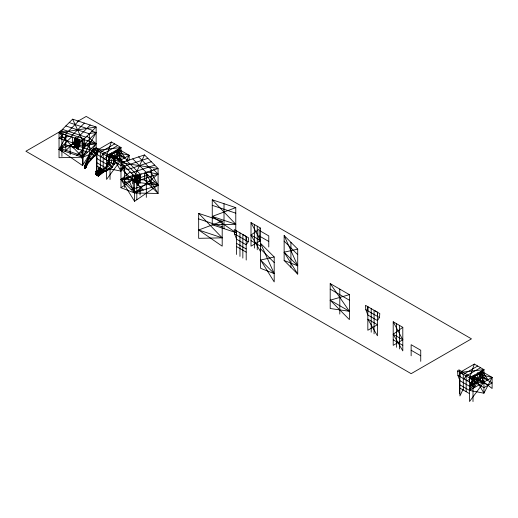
<?xml version="1.0" encoding="UTF-8"?>
<svg xmlns="http://www.w3.org/2000/svg" width="518" height="518" viewBox="0 0 518 518"><rect width="100%" height="100%" fill="white"/><g stroke="black" fill="none" stroke-linecap="round" stroke-linejoin="round"><path stroke-width="0.78" d="M136.279 175.725L135.8 176.58M100.123 169.224L100.537 168.713L100.563 169.399L99.916 169.813L98.414 168.687L98.414 168.201L100.537 168.713L102.214 170.849M99.812 169.774L99.43 170.448L95.817 171.212L95.571 171.626L98.53 171.147L99.547 170.493L99.916 169.813L98.569 168.751C98.867 166.744 103.574 170.435 103.205 172.332L98.549 175.99L98.025 175.9L99.339 173.77L100.123 174.365L98.019 175.55L99.074 174.54M95.571 171.626L95.869 172.015C99.08 170.131 99.76 174.126 96.736 174.844L97.131 175.395L99.281 173.685L96.613 174.799L97.021 175.414L99.417 173.744L107.064 170.59L112.115 167.463L114.206 164.258L113.74 159.175L111.571 156.663L110.379 156.073L110.703 157.543M95.655 173.886C96.937 175.019 95.895 172.578 95.655 173.886L96.316 174.216L98.912 172.928L107.258 170.344L112.115 167.463L109.117 163.837L105.491 167.444L109.117 163.837L109.686 160.871L109.071 157.161L109.609 156.714M135.541 175.589L136.117 176.165L135.904 175.447M97.177 148.349L97.475 149.035L98.608 149.255L97.177 148.349L94.03 148.511L90.061 153.885L86.48 161.946L86.726 162.814L86.733 161.441L87.82 161.383L87.801 163.591L85.302 168.557L84.538 167.968L85.263 166.129M97.021 171.251L98.53 171.147L99.048 173.258L100.123 174.365M76.159 137.846L75.447 141.725M78.95 144.198L79.571 144.477L78.794 145.467L79.507 142.599L77.817 141.259L78.736 140.831L80.012 142.288L79.571 144.477L78.794 145.467L77.558 145.526L77.558 144.975L78.95 144.198L79.027 142.728L77.817 141.259L76.424 141.835L75.654 143.233L76.198 145.098L75.777 146.154L75.175 144.755L75.531 141.531L74.702 140.786L74.54 139.374L75.032 138.008M138.785 174.449L140.151 174.547L140.229 182.919L136.726 182.478C138.202 180.381 137.089 178.101 136.875 175.9L136.13 175.673M108.728 164.018L108.56 160.522L108.981 159M140.229 176.398L136.881 176.69L135.826 175.88L136.117 176.165M75.473 138.079L75.447 138.688L74.54 139.374L75.104 140.436L76.742 140.682L79.571 139.523L79.396 140.248L76.748 141.466L75.447 141.408L74.961 140.851L75.511 137.917L74.741 138.649M108.586 161.169L108.935 157.207L110.988 156.455L95.914 147.747L94.606 148.938L94.949 153.296L96.97 158.618L106.572 164.161L108.586 161.169L94.949 153.296M248.226 241.783L248.569 237.827L234.246 229.552L234.589 233.909L236.603 239.232L246.205 244.781L248.226 241.783L234.589 233.909M379.461 317.553L379.804 313.591L365.475 305.322L365.825 309.68L367.838 315.002L377.441 320.545L379.461 317.553L365.825 309.68M471.548 383.268L471.892 379.305L473.951 378.554L458.87 369.852L457.569 371.037L457.912 375.395L459.926 380.717L469.535 386.26L471.548 383.268L457.912 375.395M85.153 166.718C83.715 169.354 85.969 168.298 86.202 166.129L85.133 167.787M98.569 168.751L98.977 168.208L98.414 168.201M96.024 172.08L95.972 171.277L98.53 171.147L98.666 171.484C98.414 172.902 94.567 171.678 96.154 171.464L96.024 172.08L95.972 171.277L99.547 170.493L100.68 168.965M73.55 143.745L74.462 140.436L75.045 140.676L74.482 141.213L74.055 144.354L73.55 144.289L73.55 143.745L74.055 143.81M79.396 140.248L78.736 140.831L79.565 142.178L79.396 146.769L75.984 147.403L74.786 144.639L74.598 142.295L75.531 141.531L76.424 141.835L77.642 141.187L77.778 140.449L76.476 137.956L75.965 141.187L75.447 141.408L74.702 140.786L75.848 137.743M79.532 143.959L79.565 142.178L80.012 142.288L79.642 143.072M76.152 147.209L75.123 146.076L75.207 145.377M73.55 144.289L74.462 140.436M87.205 161.189L85.593 164.964L86.623 161.726L87.82 161.383L85.515 166.038L85.256 165.643L86.849 163.164L87.205 161.189L86.376 163.138L86.48 161.946L87.393 160.671M137.043 176.651L136.279 176.418L136.985 177.02L139.847 176.819L140.507 178.574L139.316 180.905L139.018 182.971L140.229 182.919M109.071 157.161L110.185 157.135L111.713 160.632C111.674 165.76 105.886 167.631 102.681 170.655L102.706 172.565L98.18 175.965L99.417 173.744M140.333 175.719L139.232 175.88L138.682 176.923L139.387 178.691L138.468 180.232L137.438 180.406L137.438 180.957M86.376 163.138L86.512 162.354L85.852 164.523M140.372 179.28L140.326 178.367L140.106 180.109L138.643 181.274L137.548 181.248L137.438 180.769M95.513 148.653L94.03 148.511L90.65 153.438L86.623 161.726L85.871 164.387C87.153 165.261 85.263 166.848 85.03 167.851L84.505 167.398L85.476 165.359M85.302 165.501L84.434 167.107L85.094 167.554L86.234 165.397C85.69 163.196 85.975 168.952 84.505 167.398C84.654 167.884 85.956 165.682 86.318 164.012L84.946 165.255L85.256 165.864L86.163 164.698M84.777 167.677L86.111 164.944M86.286 162.827L86.48 161.946L85.923 164.258C85.567 159.984 88.209 164.038 86.946 161.26L87.516 161.519L87.244 162.238L86.752 161.771L86.946 161.26M75.201 141.2L75.104 141.615L75.783 141.841L75.881 141.427M77.305 146.801L78.393 147.164L78.911 144.975L79.571 144.477M85.871 164.387L86.733 161.441L87.38 161.881M98.724 151.101L97.572 153.063L96.044 154.364L96.834 153.218M87.173 162.458L87.115 161.648L87.652 161.273L86.849 163.164L85.127 165.093L85.515 166.038L86.435 164.484L85.794 164.051M85.256 165.864L85.982 163.902M85.515 166.038L86.318 164.012M75.965 140.89L75.777 146.154M85.975 165.592C82.699 173.925 88.397 161.033 85.392 168.473L84.946 168.136L86.033 166.291C86.338 168.79 84.123 167.625 84.855 168.389L85.975 165.592L85.697 165.3M97.87 152.027L97.572 153.063L94.723 153.542L90.676 158.89L90.423 160.58L87.801 163.591L85.14 168.298M85.852 164.329L86.195 163.138M109.945 153.898L109.44 155.555L119.535 149.747L129.137 155.29L129.137 160.043M472.397 377.661L472.908 375.997M75.978 141.679L74.702 140.786L76.424 141.835L77.357 143.214L77.163 145.428L75.984 147.403L75.511 143.188L76.159 141.498M74.683 140.203L74.922 139.491M107.291 166.239L108.974 161.389M110.651 156.54L111.37 154.455L120.979 147.526L111.37 141.984L96.944 150.311L96.97 154.455M472.371 377.693L482.498 371.846L492.1 377.389L483.935 393.194L469.535 390.423L474.333 376.56L483.935 369.625L474.333 364.083L459.9 372.416L459.926 376.56M106.572 160.004L106.546 155.86L111.37 141.984M474.333 364.083L469.509 377.959L469.535 382.103M246.192 236.454L246.205 240.624M377.441 316.388L377.428 312.218L374.08 310.288L374.08 333.851M100.434 168.674L102.681 170.655L103.011 171.529L98.569 168.266L102.681 170.655L95.811 173.951L96.167 174.255L98.906 172.928L98.543 172.118L95.979 173.485L95.811 173.951L96.322 173.97C102.13 170.934 109.848 169.71 113.267 163.552L113.5 159.751L111.571 156.663L110.185 157.135L110.852 156.326L112.458 158.359M84.596 166.977L84.732 167.554L84.434 167.107M84.984 167.728L84.9 167.087M87.264 161.344L86.992 162.069L87.652 161.273L87.846 162.231L90.779 159.945L95.649 154.571M98.414 168.687L98.692 167.974M98.783 168.719L98.977 168.208M80.012 142.288L79.027 142.728L78.302 144.528L78.937 144.8L77.558 144.975M85.509 165.818L85.69 165.365L85.127 165.093L85.256 165.643L85.127 165.093M113.74 159.175L113.5 159.751L111.713 160.632L108.56 160.522L109.078 159.706L107.226 160.735M87.846 162.231C90.015 157.783 91.602 151.942 96.717 150.032M73.673 143.758L73.828 142.56L74.56 142.735M136.156 176.405L135.994 176.774L135.8 176.262M76.45 147.488L77.098 147.643L77.098 146.957L76.263 148.245L77.098 146.957L78.283 147.934L77.48 148.536L76.263 148.245M78.283 147.934L77.635 147.772L77.635 147.086L76.871 148.388L76.606 147.954L77.48 148.536L77.052 148.433M150.162 170.759L158.081 185.146L134.557 201.308L134.557 176.353L144.503 154.934L158.081 168.512L158.081 193.467L134.557 192.987L120.979 187.723L120.979 147.526L96.97 150.298L94.606 148.938M96.97 173.867L100.052 167.327M463.014 389.432L459.926 395.966L459.9 372.416L457.569 371.037M84.984 168.473L86.208 166.181L85.302 168.557M87.516 161.519L87.244 162.238L87.82 161.383M113.597 161.24L119.535 149.747L125.058 157.647L115.456 152.104L129.137 155.29L126.172 161.033M108.735 168.732L120.979 171.089L123.944 165.346M470.454 383.916L474.333 387.645L482.498 371.846L488.021 379.746L478.412 374.203L492.1 377.389L492.1 388.481L483.935 382.103L474.333 376.56L472.817 376.12M111.726 167.651L112.464 166.284M136.415 176.301L135.03 178.186L135.412 178.93L135.03 178.186M86.856 136.176L96.141 143.648L82.563 165.546L59.039 149.391L66.958 134.997M84.505 167.398L85.289 165.987M137.406 180.795L136.15 180.309L135.975 178.095L136.726 176.761L135.943 178.069L136.726 182.478M100.227 169.263L100.537 168.713M84.946 165.255L85.606 165.702L86.512 164.148M74.055 144.354L74.598 143.538L73.621 143.026M96.568 175.162L99.048 173.258L103.179 171.587L101.994 171.898L102.706 172.565L103.179 171.587L101.852 171.309L96.193 172.034L95.726 171.691L102.331 170.992L103.244 172.015L107.258 170.344L105.685 167.204L102.13 170.48L103.529 169.697M85.606 165.702L86.435 164.484M97.429 150.563L95.681 153.088L93.797 151.703L93.039 149.851L95.668 149.275M101.016 156.928L103.27 153.678M113.772 157.925L120.979 147.526L106.546 155.86L96.983 150.311L98.498 150.744M463.979 379.027L466.232 375.777M459.926 384.874L469.535 390.423L483.935 369.625L459.9 372.416L463.286 374.339L477.693 366.025M76.606 148.323L76.904 147.293L78.114 148.213L76.217 147.753L76.904 147.293M77.137 148.452L77.435 147.423M74.132 146.549L74.696 146.795L74.696 146.102L73.621 147.254L74.676 147.714L75.712 147.242L74.696 146.102L73.789 146.775L73.996 147.416M75.712 147.242L75.155 146.995L75.155 146.309L74.152 147.481L73.919 147.015L74.676 147.714M73.621 147.921C72.604 148.705 73.465 145.61 74.378 147.034L74.378 146.4L75.427 147.494L74.378 147.585M136.985 177.02L136.027 178.153L136.37 181.145L135.923 177.033L136.467 176.502L136.985 177.02L137.892 176.703L137.451 174.488M90.423 160.58L95.545 154.869M134.874 181.676L136.195 180.899L136.694 182.271L135.386 182.381L134.874 181.676L135.722 181.073L136.228 182.407L135.943 181.384L136.422 181.209M75.401 139.251L76.049 139.465L77.629 138.571M76.424 141.835L76.742 140.682L76.049 139.465M136.299 183.294L137.542 182.33L138.319 183.612L137.102 183.909L136.299 183.294L137.134 182.576L137.93 183.806L137.484 183.469L137.542 182.33L136.927 183.042M98.025 175.9L98.478 176.003L102.02 172.546M102.706 172.565L103.244 172.015L101.949 172.229L96.73 175.226C96.51 175.045 101.632 170.823 96.011 174.19L95.824 173.42L98.543 172.118M89.355 154.597L82.563 157.232L59.039 157.705L59.039 132.757L72.617 119.172L96.141 127.014L96.141 148.187M72.054 136.376L59.039 149.391L82.563 157.232L96.141 143.648L82.563 146.141L59.039 138.3L63.565 133.773M64.918 134.712L78.503 121.134M70.798 136.674L84.382 123.096M60.217 149.78L65.307 144.69M76.683 138.636L90.261 125.052M65.048 151.392L74.1 142.34M75.511 143.188L75.939 142.761M75.958 145.046L75.634 145.364L74.786 144.639L74.598 143.538L75.123 146.076M59.039 149.391L82.563 140.598L96.141 127.014L59.039 132.757L82.563 157.232L96.141 132.556L91.731 131.086M78.393 147.164L79.396 146.769M82.563 146.141L96.141 132.556L89.09 133.534M76.806 155.309L90.391 141.731M81.384 156.837L86.48 151.748M130.264 171.937L120.979 179.409L134.557 201.308M100.33 167.91L100.33 152.24L114.737 143.92M463.306 390.002L463.286 374.339M75.654 145.37L78.911 144.975L77.907 145.746L77.907 145.195L79.766 144.528M73.919 147.384L74.378 147.034M90.061 153.885L90.65 153.438L92.081 154.001L93.525 155.245L94.121 156.436L93.531 156.883M260.612 251.709L251.01 235.075L260.612 228.147L251.01 222.604L251.01 246.167L260.612 240.624L251.01 222.604M402.803 327.331L402.803 350.9L393.201 334.265L402.803 327.331L393.201 321.788L393.201 345.351L402.803 339.808L393.201 321.788M77.817 141.259L78.762 139.989L77.998 138.746L76.871 139.161M120.979 187.723L136.661 176.955M139.925 174.708L141.233 173.808M74.378 146.4L73.886 146.905M131.164 189.594L134.557 187.445M102.137 172.481L101.852 171.309L102.137 172.481L99.754 173.983L98.18 175.965C99.093 176.204 97.643 175.136 98.478 176.003M135.69 178.321L135.03 178.729L136.228 178.522M135.943 181.384L135.133 182.032L135.017 181.507L135.386 182.381M76.683 155.27L82.563 151.683M62.639 130.031L25.9 151.243L411.15 373.666L471.458 338.85L86.208 116.427L77.201 121.626M117.618 145.584L103.212 153.904L103.212 169.593L96.97 165.993M108.1 156.345L104.17 158.618L105.277 159.68M112.212 157.854L114.737 156.397L114.737 152.033M113.416 158.825L119.535 155.29L128.451 160.438M106.358 164.562L108.249 163.468M113.837 160.243L117.618 158.061L117.618 149.955M113.429 164.361L129.137 155.29M123.019 164.368L120.979 165.546L113.429 161.189M377.415 312.244L377.441 335.793L367.838 319.159L377.441 324.708L367.838 330.251L367.838 306.682L367.838 310.845M480.575 367.689L466.168 376.003L459.945 372.41L461.46 372.85M466.168 391.699L466.168 376.003L469.509 377.959L483.935 369.625L483.935 393.194L474.333 376.56L482.498 382.938L482.498 371.846M467.132 380.717L471.056 378.451M470.182 382.834L477.693 378.503L477.693 372.636M469.321 386.661L480.575 380.16L480.575 372.053M469.535 390.423L492.1 377.389M136.312 177.24L135.716 177.583L136.182 177.952M75.531 141.531L76.748 141.466L75.719 141.446M136.525 183.469L137.134 183.204L137.134 182.576M77.558 145.526L78.911 144.975M235.781 232.582L212.257 216.427L235.781 207.634L235.781 232.582L212.257 224.741L212.257 199.793L235.781 207.634M198.672 230.005L222.196 221.212L222.196 246.167L198.672 230.005L222.196 237.846L198.672 213.371L198.672 238.325L222.196 237.846M144.503 154.934L120.979 162.775L134.557 192.987L158.081 185.146L145.493 172.559M124.372 166.168L147.895 158.327M139.795 179.791L144.503 179.882L158.081 185.146L134.557 181.902L120.979 168.318L125.388 166.848M127.765 169.567L151.288 161.726M131.164 172.96L154.688 165.119M134.207 175L120.979 179.409L134.557 192.987L158.081 174.061L153.555 169.535M121.659 180.089L130.478 177.15M134.557 176.353L158.081 168.512L120.979 162.775L134.557 176.353L120.979 179.409L136.661 179.727M135.943 178.069L136.687 177.823M124.443 182.88L136.208 178.956M139.886 177.732L147.967 175.039M136.694 180.115L136.137 180.296L136.04 179.422L136.72 182.472L137.037 182.362M134.557 181.902L158.081 174.061L146.762 171.982M131.235 189.666L154.759 181.824M133.877 192.314L142.703 189.368M79.027 142.728L75.414 143.156L74.598 142.295L74.242 140.844M330.193 300.2L349.397 294.651L349.397 319.606L330.193 300.2L349.397 311.286L330.193 283.566L330.193 308.514L349.397 311.286M95.869 172.015L97.073 171.672M135.017 181.876L135.722 181.708L135.722 181.073M135.243 182.187L135.943 182.012M297.721 274.087L284.136 252.188L297.721 249.132L297.721 274.087L284.136 260.502L284.136 235.554L297.721 249.132M260.612 260.03L274.197 256.973L274.197 281.928L260.612 260.03L274.197 273.608L260.612 268.343L260.612 228.147M135.923 181.216L135.431 181.313L135.722 181.708M140.443 180.763L137.548 181.248L137.548 180.698L139.633 180.562L138.643 181.274L139.802 178.697L140.507 178.574M59.039 138.3L70.357 136.221M113.338 160.884L120.979 160.004L123.893 162.283M470.493 383.657L483.935 382.103L479.137 373.096M139.232 175.88L136.875 175.9M98.53 171.147L102.331 170.992L100.46 169.36M110.722 156.682L111.571 156.663M72.617 137.322L72.617 144.127L74.974 144.075M79.675 143.985L96.141 143.648L82.945 139.251M212.257 224.741L235.781 224.268L212.257 199.793M136.286 176.418L136.02 178.14L139.802 178.697L138.682 176.923M113.572 164.238L114.206 164.258L108.884 161.713M137.548 180.698L139.316 180.905L138.468 180.232L139.316 180.905M73.55 143.926L74.055 143.991M73.55 144.108L74.055 144.166M120.979 168.318L128.037 169.295M102.331 170.992L99.43 170.448M90.203 159.809L90.779 159.945M96.154 153.943L94.723 153.542L91.874 151.198M109.861 154.021L111.37 154.455L120.979 160.004L106.572 179.409L106.572 169.93M106.572 155.847L108.735 156.468M110.891 157.09L120.979 160.004L116.174 150.991M469.535 377.946L483.935 382.103L469.535 401.508L469.509 377.959L471.892 379.305M69.224 122.572L92.748 130.413M65.831 125.965L89.355 133.806L89.355 156.676M62.432 129.358L85.956 137.199M60.735 131.054L84.259 138.895M59.039 132.757L82.563 140.598L82.563 165.546M74.961 140.851L75.965 141.187M72.617 144.127L75.563 145.105M79.235 146.329L92.469 150.738M64.128 144.295L73.077 147.28M78.224 148.996L87.652 152.137M60.056 148.368L83.579 156.209M212.257 205.335L235.781 213.176M212.257 216.427L235.781 224.268M198.672 213.371L222.196 221.212M198.672 218.92L222.196 226.761M284.136 260.502L297.721 265.766L284.136 235.554M98.549 168.331L98.951 168.492M98.666 171.484L98.316 170.94M98.919 172.656L98.355 171.756M95.843 171.613L96.244 171.775M98.66 173.044L99.495 173.718M95.921 173.808L96.322 173.97M96.762 175.084L97.086 175.214M135.03 178.36L135.412 178.568M135.03 178.542L135.412 178.742M85.658 165.527L86.292 166.356M86.733 161.441L87.115 161.648M108.935 157.207L106.546 155.86L106.572 166.239M100.33 152.24L96.944 150.311L96.97 173.077M259.175 235.91L268.777 241.453M251.01 235.075L260.612 240.624M115.456 157.647L123.685 162.399M330.193 283.566L349.397 294.651M251.01 240.624L260.612 246.167M330.193 289.109L349.397 300.2M478.412 379.746L488.021 385.295M96.97 162.775L105.225 167.541M236.603 243.395L246.205 248.938M393.201 334.265L402.803 339.808M105.225 170.759L106.572 171.536M236.603 246.607L246.205 252.156M393.201 339.808L402.803 345.351M411.137 350.246L420.739 355.795M459.926 388.092L469.535 393.635M77.558 145.157L77.907 145.377M77.558 145.338L77.907 145.558M87.574 161.979L86.862 161.487L86.746 162.14L86.623 161.726M87.043 163.293L86.668 161.953M79.157 140.294L93.531 150.168M102.681 170.655L102.991 171.18M137.121 182.699L137.542 183.022M138.319 183.612L137.892 182.601L136.7 183.599L136.525 183.1L137.102 183.909M90.676 158.89L89.672 157.958L88.559 157.718L87.989 158.314L88.306 159.402M99.598 174.042L100.039 174.378L99.514 173.841M107.491 161.817L109.156 163.416M284.136 241.097L297.721 254.681M284.136 252.188L297.721 265.766M274.197 256.973L260.612 243.395L274.197 273.608M260.612 248.938L274.197 262.522M138.617 156.896L152.201 170.474M132.737 158.851L146.322 172.436L146.322 197.384M126.858 160.813L140.436 174.398M123.919 161.797L137.497 175.375M138.869 178.179L139.387 178.691M129.798 176.47L134.965 181.637M136.098 182.763L143.382 190.048M122.74 178.82L136.325 192.405M136.422 181.896L136.694 182.271M145.351 172.934L158.081 193.467L144.503 179.882L144.503 173.077M84.538 167.968L84.732 168.298L84.648 167.903M120.979 171.089L111.37 154.455L119.535 160.833L119.535 149.747M96.736 174.844L97.021 175.414M96.613 174.799L96.905 175.369M96.924 174.987L97.131 175.395M72.617 119.172L82.563 140.598M137.438 180.406L137.548 180.879M106.837 169.813L107.064 170.59M84.939 167.987L85.049 168.382M96.186 173.672L96.316 174.216M95.979 173.485L96.167 174.255M102.914 171.128L103.205 172.332M98.2 170.895L98.278 171.322M96.154 171.464L96.193 172.034M236.603 235.075L236.603 230.918L236.603 254.48M474.333 375L474.333 387.645M473.005 378.01L473.005 401.573M459.466 370.195L459.466 376.476M459.466 378.049L459.466 393.758M420.739 361.337L420.739 350.246L411.137 344.703L411.137 355.795M399.443 325.395L399.443 348.957M396.561 323.731L396.561 347.293M371.199 308.624L371.199 332.193M339.795 289.109L339.795 314.057M290.928 242.34L290.928 267.294M268.777 246.995L268.777 235.91L259.175 230.361L259.175 241.453M257.252 226.204L257.252 249.767M254.37 224.54L254.37 248.109M246.205 260.03L246.186 236.48L242.845 234.524L242.845 258.087M239.964 232.86L239.964 256.423M224.016 203.71L224.016 228.665M151.288 170.435L151.288 186.674M140.061 186.726L140.061 195.046M136.817 175.492L136.817 199.65M133.268 179.934L133.268 188.254M132.737 173.906L132.737 183.806M124.598 165.643L124.598 187.425M111.37 152.901L111.37 156.831M110.043 168.479L110.043 179.474M96.503 155.944L96.503 170.869M84.382 138.144L84.382 148.044M83.081 139.297L83.081 163.455M81.902 150.22L81.902 158.534M74.838 146.607L74.838 147.235M70.137 146.296L70.137 154.617M65.831 134.68L65.831 150.913M61.914 133.035L61.914 156.397M134.9 182.524A0.745 0.531 -45 0 1 134.829 181.54A0.745 0.531 -45 0 1 135.845 181.527M77.823 149.184C78.458 150.829 78.755 146.588 77.823 149.184M99.903 174.326L98.323 175.939L98.019 175.55L99.903 174.326M482.498 377.389L474.333 382.103L483.935 387.645L492.1 382.938L482.498 377.389M137.911 185.191A0.745 0.531 -45 0 0 138.474 184.091A0.745 0.531 -45 0 0 137.354 184.466A0.745 0.531 -45 0 0 137.911 185.191"/></g></svg>
